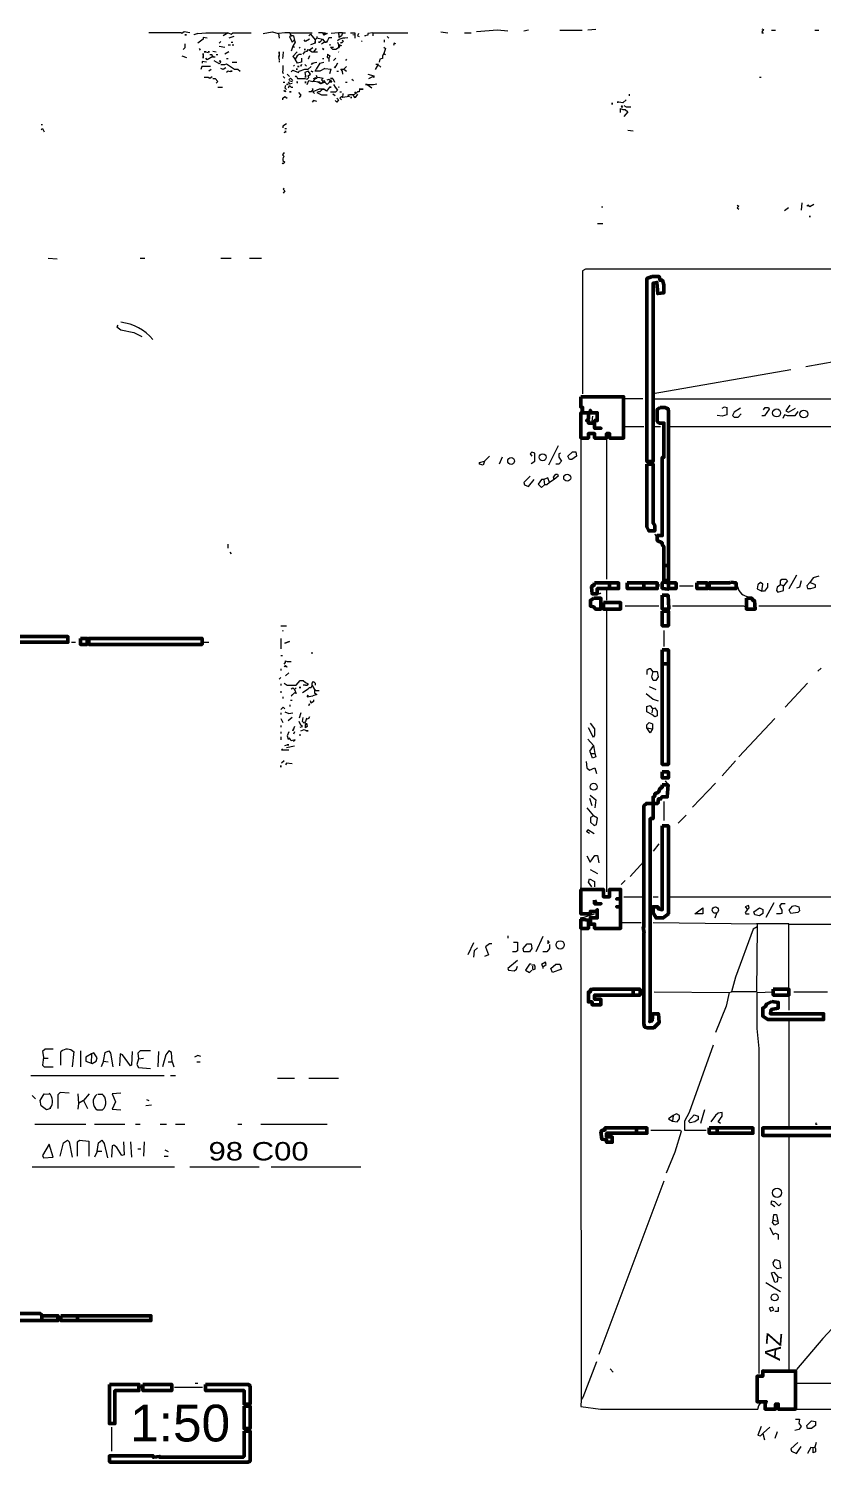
# Model space of a CAD drawing. Header units: metres. Extents: x 0.1 to 33.2, y 0 to 25.4.
# Drawn here: x 15.71 to 22.02, y 14.04 to 25.43 of the extents above; entities that cross this region are included whole.
import ezdxf

# ---------------------------------------------------------------- set-up
doc = ezdxf.new("R2010")
doc.units = ezdxf.units.M
for name, color, linetype, lineweight in [('P2D_GRAMMES', 7, 'Continuous', 18), ('P2D_MIKRA', 8, 'Continuous', 13), ('P2D_TOIXOI', 7, 'Continuous', 50), ('P2D_TOXA', 7, 'Continuous', 18)]:
    doc.layers.add(name, color=color, linetype=linetype, lineweight=lineweight)
doc.layers.add('P2D_KEIMENA', color=7, linetype='Continuous')
doc.styles.add('ARIAL', font='arial.ttf')

msp = doc.modelspace()

# ---------------------------------------------------------------- linework, layer by layer
at = {"layer": 'P2D_GRAMMES'}
for p, q in [((19.929475, 25.416556), (20.107275, 25.416556)), ((17.814925, 25.371425), (17.783175, 25.365075)), ((17.784763, 25.396825), (17.960975, 25.395337)), ((17.986375, 25.314275), (17.948275, 25.300359)), ((17.986375, 25.339675), (17.986375, 25.326975)), ((17.999075, 25.355673), (18.043525, 25.346025)), ((18.043525, 25.395337), (18.011775, 25.396825)), ((18.043525, 25.346025), (18.024475, 25.320625)), ((18.037175, 25.307925), (18.060289, 25.323673)), ((18.043525, 25.395337), (18.06194, 25.396825)), ((18.043525, 25.395337), (18.056225, 25.377775)), ((18.043525, 25.346025), (18.062575, 25.320625)), ((18.06194, 25.396825), (18.056225, 25.377775)), ((18.185466, 25.29784), (18.170525, 25.276175)), ((18.202275, 25.396825), (18.227675, 25.396825)), ((18.443575, 25.396825), (18.722975, 25.395337)), ((18.443575, 25.396825), (18.443575, 25.371425)), ((18.534592, 25.339675), (18.534592, 25.320625)), ((18.557875, 25.365075), (18.570575, 25.352375)), ((17.808575, 25.288875), (17.795875, 25.250775)), ((17.967325, 25.276175), (17.941925, 25.257125)), ((17.992725, 25.269825), (17.973675, 25.244115)), ((17.973675, 25.244115), (18.005425, 25.244115)), ((18.043525, 25.191954), (18.056225, 25.191954)), ((18.094325, 25.193625), (18.094325, 25.168225)), ((18.151475, 25.193625), (18.132425, 25.174575)), ((18.234025, 25.187275), (18.227675, 25.174575)), ((17.764125, 25.066215), (17.783175, 25.047575)), ((17.903825, 25.142825), (17.916525, 25.130125)), ((17.97848, 25.158443), (17.954625, 25.142825)), ((17.960975, 25.155525), (17.954625, 25.142825)), ((17.960975, 25.155525), (17.954625, 25.142825)), ((17.960975, 25.155525), (17.999075, 25.161875)), ((18.024475, 25.155525), (17.992725, 25.107265)), ((18.024475, 25.155525), (18.056225, 25.162698)), ((18.06194, 25.111075), (18.113375, 25.107265)), ((18.102792, 25.072975), (18.113375, 25.107265)), ((18.164175, 25.155525), (18.151475, 25.130125)), ((18.157825, 25.090041), (18.170525, 25.090041)), ((18.214975, 25.107265), (18.234025, 25.129306)), ((18.214975, 25.107265), (18.234025, 25.090041)), ((18.405475, 25.066215), (18.4531, 25.053925)), ((18.481675, 25.136475), (18.462625, 25.104725)), ((17.732375, 25.047575), (17.745075, 25.034875)), ((18.126075, 25.032188), (18.138775, 25.003125)), ((18.132425, 24.985587), (18.145125, 24.964319)), ((18.227675, 25.004536), (18.240375, 25.004536)), ((18.278475, 25.028525), (18.291175, 25.015825)), ((18.386425, 24.985587), (18.399125, 24.985587)), ((18.399125, 24.985587), (18.437225, 24.958675)), ((18.411825, 25.032188), (18.443575, 25.047575)), ((18.043525, 24.947245), (18.056225, 24.947245)), ((18.043525, 24.947245), (18.056225, 24.947245)), ((18.107025, 24.927454), (18.138775, 24.927454)), ((18.138775, 24.927454), (18.151475, 24.927454)), ((18.138775, 24.927454), (18.151475, 24.927454)), ((18.183225, 24.927454), (18.195925, 24.927454)), ((18.204942, 24.914225), (18.202275, 24.882475)), ((18.297525, 24.927454), (18.310225, 24.914225)), ((18.322925, 24.907875), (18.303875, 24.882475)), ((20.481925, 24.907875), (20.481925, 24.895175)), ((22.240875, 22.806025), (21.885275, 22.742525)), ((21.764625, 22.717125), (20.670381, 22.526625)), ((20.589875, 22.487368), (20.436658, 22.487368)), ((20.670381, 22.487368), (22.329775, 22.487368)), ((20.436658, 22.267093), (20.596225, 22.267093)), ((19.916775, 22.113875), (19.840575, 21.961475)), ((20.097797, 22.175381), (20.097797, 18.589422)), ((20.301244, 22.175381), (20.301244, 21.053425)), ((19.802475, 21.847175), (19.808825, 21.802725)), ((19.885025, 21.847175), (19.846925, 21.821775)), ((20.881975, 21.002695), (20.989925, 21.002695)), ((20.301244, 20.816258), (20.301244, 18.570575)), ((20.450175, 20.843875), (20.716875, 20.843875)), ((21.510625, 20.843875), (22.437725, 20.843875)), ((20.756552, 20.647025), (20.756552, 20.520025)), ((17.71384, 20.583525), (17.71384, 20.500975)), ((17.71384, 20.342225), (17.71384, 20.329525)), ((17.71384, 20.221575), (17.71384, 20.208875)), ((17.71384, 20.164425), (17.71384, 20.151725)), ((17.960975, 20.208875), (17.980025, 20.177125)), ((17.73016, 20.119975), (17.73016, 20.107275)), ((17.784763, 20.056475), (17.784763, 20.043775)), ((17.789525, 20.093554), (17.802225, 20.093554)), ((17.922875, 20.119975), (17.967325, 20.126325)), ((17.977178, 20.130266), (17.967325, 20.126325)), ((17.732375, 20.037425), (17.71384, 20.018375)), ((17.71384, 19.992975), (17.71384, 19.980275)), ((17.71384, 19.948525), (17.73016, 19.916775)), ((17.802225, 19.954875), (17.770475, 19.929475)), ((17.872075, 19.992975), (17.859375, 19.948769)), ((17.71384, 19.891375), (17.71384, 19.878675)), ((17.71384, 19.840575), (17.71384, 19.827875)), ((17.821275, 19.840575), (17.814925, 19.821525)), ((20.621769, 19.872325), (20.666075, 19.865975)), ((17.71384, 19.802475), (17.71384, 19.777075)), ((17.746081, 19.731619), (17.764125, 19.736963)), ((17.859375, 19.817918), (17.872075, 19.817918)), ((20.151725, 19.783425), (20.196175, 19.732625)), ((20.177125, 19.669125), (20.208875, 19.669125)), ((21.326475, 19.611975), (21.218525, 19.491325)), ((21.167725, 19.434175), (20.983575, 19.243675)), ((20.756552, 19.288125), (20.756552, 19.135725)), ((20.145375, 19.237325), (20.196175, 19.173825)), ((20.598075, 18.811875), (20.488275, 18.691225)), ((20.437475, 18.530627), (20.598075, 18.530627)), ((20.793279, 18.530627), (22.361339, 18.530627)), ((21.631275, 18.481675), (21.567775, 18.367375)), ((20.202525, 18.392775), (20.113625, 18.362292)), ((20.412828, 18.325822), (20.577175, 18.325822)), ((21.749712, 18.314414), (22.361339, 18.314414)), ((19.243675, 18.164175), (19.199225, 18.068925)), ((19.796125, 18.214975), (19.738975, 18.094325)), ((20.678775, 17.774803), (21.275675, 17.770475)), ((21.275675, 17.770475), (21.294725, 17.774803)), ((21.790025, 17.774803), (22.056725, 17.774803)), ((21.749712, 17.749855), (21.749712, 17.630775)), ((21.749712, 17.554543), (21.749712, 16.694419)), ((15.82656, 17.247971), (15.865475, 17.24789)), ((15.966149, 17.192625), (15.966149, 17.300575)), ((16.068675, 17.300575), (16.055975, 17.179925)), ((16.121005, 17.306925), (16.121005, 17.179925)), ((16.208375, 17.281525), (16.20707, 17.208196)), ((16.303625, 17.224375), (16.284575, 17.179925)), ((16.303625, 17.224375), (16.341725, 17.218861)), ((16.583025, 17.243425), (16.621125, 17.24789)), ((16.741775, 17.300575), (16.735425, 17.179925)), ((16.817975, 17.218861), (16.849725, 17.218861)), ((16.849725, 17.218861), (16.862425, 17.179925)), ((15.725775, 17.109855), (16.786225, 17.109855)), ((17.935575, 17.088999), (18.170525, 17.088999)), ((16.100425, 16.964025), (16.106775, 16.887825)), ((16.106775, 16.887825), (16.100425, 16.843375)), ((16.144875, 16.913225), (16.106775, 16.887825)), ((16.189325, 16.964025), (16.144875, 16.913225)), ((16.144875, 16.913225), (16.176625, 16.849725)), ((16.259175, 16.963393), (16.290925, 16.963393)), ((16.297275, 16.836278), (16.252825, 16.836278)), ((20.831175, 16.792575), (20.824825, 16.748125)), ((21.078825, 16.837025), (21.047075, 16.729075)), ((15.757525, 16.725201), (16.163925, 16.725201)), ((16.233775, 16.725201), (16.475075, 16.725201)), ((17.554575, 16.725201), (18.081625, 16.725201)), ((21.749712, 16.63438), (21.749712, 14.761859)), ((16.519525, 16.583025), (16.525875, 16.462375)), ((16.627475, 16.583025), (16.621125, 16.468725)), ((15.738475, 16.385191), (16.868775, 16.385191)), ((16.989425, 16.385191), (17.541875, 16.385191)), ((20.754975, 16.271875), (20.240625, 14.893925)), ((21.567775, 15.465425), (21.682075, 15.395575)), ((16.868775, 14.633575), (17.091025, 14.633575)), ((21.802725, 14.666432), (22.343979, 14.666432)), ((21.802725, 14.459604), (24.8666, 14.459604)), ((16.368326, 14.316075), (16.368326, 14.125575)), ((21.542375, 14.265275), (21.555075, 14.214475)), ((21.955125, 14.157325), (21.942425, 14.150975)), ((21.967825, 14.195425), (21.955125, 14.157325))]:
    msp.add_line(p, q, dxfattribs=at)
for points in [[(19.516725, 25.409525), (19.434175, 25.415875), (19.269075, 25.403175)], [(16.989425, 25.395337), (16.944975, 25.403175), (16.925925, 25.390475), (16.919575, 25.395337), (16.665575, 25.395337)], [(17.052925, 25.390475), (17.021175, 25.378416), (17.021175, 25.378416)], [(17.052925, 25.390475), (17.116425, 25.395337), (17.129125, 25.395337), (17.294225, 25.396825)], [(17.294225, 25.396825), (17.256125, 25.371425), (17.256125, 25.371425)], [(17.294225, 25.396825), (17.319625, 25.384125), (17.332325, 25.395337), (17.478375, 25.395337)], [(17.573625, 25.390475), (17.643475, 25.403175), (17.694275, 25.390475)], [(17.784763, 25.396825), (17.745075, 25.396825), (17.694275, 25.390475), (17.700625, 25.352375)], [(17.783175, 25.365075), (17.802225, 25.320625), (17.821135, 25.34094)], [(17.784763, 25.396825), (17.789525, 25.378416), (17.814925, 25.371425)], [(17.814925, 25.371425), (17.822686, 25.333325), (17.827625, 25.320625), (17.808575, 25.288875)], [(17.935575, 25.371425), (17.948275, 25.384125), (17.986375, 25.339675)], [(17.999075, 25.365075), (17.999075, 25.352375), (17.986375, 25.339675)], [(17.986375, 25.326975), (17.986375, 25.314275), (17.986375, 25.326975)], [(18.011775, 25.320625), (18.024475, 25.320625), (18.011775, 25.320625)], [(18.06194, 25.396825), (18.081625, 25.390475), (18.056225, 25.377775)], [(18.062575, 25.320625), (18.075275, 25.320625), (18.062575, 25.320625)], [(18.119725, 25.355673), (18.094325, 25.355673), (18.084175, 25.333325), (18.075275, 25.320625)], [(18.100675, 25.300359), (18.107025, 25.300359), (18.100675, 25.300359)], [(18.202275, 25.396825), (18.170525, 25.396825), (18.113375, 25.390475)], [(18.164175, 25.333325), (18.176875, 25.346025), (18.208625, 25.355673), (18.221325, 25.355673), (18.246725, 25.358725)], [(18.164175, 25.320625), (18.170525, 25.301575), (18.170525, 25.276175)], [(18.202275, 25.396825), (18.195925, 25.371425), (18.176875, 25.358725), (18.176875, 25.377775), (18.170525, 25.396825)], [(18.170525, 25.301575), (18.195925, 25.295225), (18.195925, 25.295225)], [(18.208625, 25.326975), (18.195925, 25.314275), (18.189575, 25.320625), (18.189575, 25.320625)], [(18.208625, 25.326975), (18.202275, 25.3365), (18.208625, 25.326975)], [(18.265775, 25.395337), (18.301154, 25.395337), (18.301154, 25.377775), (18.284825, 25.378416), (18.284825, 25.378416)], [(18.301154, 25.377775), (18.301154, 25.352375), (18.301154, 25.352375)], [(18.329275, 25.390475), (18.322925, 25.371425), (18.335625, 25.365075), (18.335625, 25.365075)], [(18.354675, 25.326975), (18.359438, 25.331738), (18.354675, 25.326975)], [(18.443575, 25.396825), (18.405475, 25.390475), (18.405475, 25.377775), (18.380075, 25.371425), (18.38904, 25.373666)], [(17.732375, 25.244425), (17.73016, 25.212675), (17.726025, 25.191954)], [(17.808575, 25.288875), (17.821275, 25.280608), (17.821275, 25.280608)], [(17.835987, 25.237189), (17.842139, 25.244115), (17.808575, 25.206325)], [(17.823281, 25.222883), (17.808575, 25.206325), (17.827625, 25.187275)], [(17.878425, 25.22422), (17.859375, 25.22422), (17.842139, 25.212675), (17.827625, 25.187275)], [(17.878425, 25.193625), (17.878425, 25.162698), (17.846675, 25.155525), (17.827625, 25.187275)], [(17.859375, 25.276175), (17.865725, 25.282525), (17.865725, 25.282525)], [(17.891125, 25.225375), (17.903825, 25.244425), (17.922875, 25.250775), (17.929225, 25.262465), (17.941925, 25.257125)], [(17.897475, 25.262465), (17.910175, 25.262465), (17.897475, 25.262465)], [(17.941925, 25.212675), (17.929225, 25.187275), (17.929225, 25.187275)], [(17.941925, 25.257125), (17.960975, 25.244115), (17.973675, 25.244115)], [(18.043525, 25.269825), (18.056225, 25.263475), (18.043525, 25.269825)], [(18.084175, 25.225375), (18.081625, 25.199975), (18.094325, 25.193625)], [(18.084175, 25.225375), (18.102792, 25.212675), (18.094325, 25.193625)], [(18.170525, 25.276175), (18.151475, 25.262465), (18.126075, 25.262465), (18.107025, 25.280608), (18.126075, 25.282525), (18.132425, 25.280608), (18.132425, 25.280608)], [(18.170525, 25.244425), (18.173855, 25.241095), (18.170525, 25.244425)], [(18.532475, 25.231725), (18.519775, 25.212675), (18.519775, 25.191954), (18.500725, 25.187275), (18.494375, 25.162698), (18.494375, 25.162698)], [(18.532475, 25.280608), (18.545175, 25.269825), (18.532475, 25.231725)], [(18.532475, 25.231725), (18.545175, 25.22422), (18.545175, 25.22422)], [(17.73016, 25.136475), (17.73016, 25.098375), (17.726025, 25.085675), (17.732375, 25.072975), (17.732375, 25.072975)], [(17.808575, 25.098375), (17.853025, 25.079325), (17.859375, 25.092025), (17.903825, 25.107265), (17.929225, 25.107265), (17.954625, 25.129306), (17.954625, 25.129306)], [(17.822686, 25.136475), (17.814925, 25.130125), (17.814925, 25.130125)], [(17.846675, 25.107265), (17.833975, 25.107265), (17.846675, 25.107265)], [(17.859375, 25.129306), (17.846675, 25.129306), (17.859375, 25.129306)], [(17.878425, 25.142825), (17.872075, 25.130125), (17.878425, 25.142825)], [(17.935575, 25.041225), (17.929225, 25.053925), (17.948275, 25.066625), (17.929225, 25.092025), (17.903825, 25.079325), (17.908905, 25.053925)], [(17.954625, 25.092025), (17.967325, 25.085675), (17.954625, 25.092025)], [(18.06194, 25.111075), (18.024475, 25.090041), (17.986375, 25.090041), (17.992725, 25.107265)], [(18.204942, 25.066625), (18.202275, 25.092025), (18.189575, 25.107265), (18.214975, 25.107265)], [(18.500725, 25.130125), (18.481675, 25.136475), (18.488025, 25.142825), (18.468975, 25.142825), (18.468975, 25.142825)], [(18.500725, 25.130125), (18.507075, 25.123775), (18.500725, 25.130125)], [(17.827625, 25.047575), (17.833975, 25.053925), (17.846675, 25.032188), (17.903825, 25.032188), (17.922875, 25.028525), (17.935575, 25.041225)], [(17.908905, 25.053925), (17.908905, 25.041225), (17.908905, 25.053925)], [(17.908905, 25.009475), (17.908905, 24.996775), (17.908905, 25.009475)], [(17.922875, 24.985587), (17.935575, 25.015825), (17.967325, 25.009475)], [(17.973675, 25.032188), (17.992725, 25.041225), (17.999075, 25.032188), (17.986375, 25.032188), (17.967325, 25.009475)], [(18.049875, 25.009475), (18.030825, 24.990425), (18.024475, 25.003125), (17.967325, 25.009475)], [(17.992725, 25.060275), (17.999075, 25.044156), (18.024475, 25.041225)], [(18.062575, 25.003125), (18.030825, 24.990425), (18.00131, 25.005699)], [(18.024475, 25.041225), (18.049875, 25.034875), (18.037175, 25.022175), (18.049875, 25.009475)], [(18.049875, 25.009475), (18.056225, 25.015825), (18.062575, 25.003125), (18.081625, 24.985587), (18.100675, 25.004536)], [(18.100675, 24.964319), (18.075275, 24.933275), (18.056225, 24.947245)], [(18.081625, 25.022175), (18.094325, 25.028525), (18.107025, 25.015825)], [(18.100675, 24.964319), (18.113375, 24.964319), (18.100675, 24.964319)], [(18.107025, 25.032188), (18.126075, 25.032188), (18.107025, 25.032188)], [(18.145125, 24.964319), (18.164175, 24.939625), (18.151475, 24.927454)], [(18.170525, 24.964319), (18.176875, 24.964319), (18.170525, 24.964319)], [(18.399125, 24.985587), (18.386425, 24.985587), (18.399125, 24.985587)], [(18.399125, 24.985587), (18.449925, 24.984075), (18.475325, 24.990425)], [(18.056225, 24.947245), (18.018125, 24.947245), (17.967325, 24.926925), (17.980025, 24.914225), (17.980025, 24.914225)], [(18.043525, 24.947245), (18.024475, 24.927454), (18.011775, 24.927454), (17.999075, 24.920575), (18.037175, 24.90268), (18.081625, 24.90268)], [(18.145125, 24.895175), (18.126075, 24.907875), (18.126075, 24.907875)], [(18.202275, 24.882475), (18.195925, 24.888825), (18.183225, 24.876125), (18.195925, 24.863425), (18.195925, 24.863425)], [(18.310225, 24.914225), (18.291175, 24.90268), (18.259425, 24.90268), (18.246725, 24.901525), (18.259425, 24.888825), (18.202275, 24.882475)], [(18.265775, 24.882475), (18.278475, 24.882475), (18.265775, 24.882475)], [(18.284825, 24.90268), (18.297525, 24.882475), (18.306161, 24.885523)], [(18.338283, 24.947245), (18.335625, 24.927454), (18.322925, 24.927454), (18.310225, 24.914225)], [(18.335625, 24.947245), (18.367375, 24.947245), (18.335625, 24.947245)], [(20.456525, 24.863425), (20.431125, 24.838025), (20.399375, 24.844375), (20.386675, 24.844375), (20.393025, 24.844375)], [(25.35555, 23.375635), (25.663525, 23.428325), (25.898475, 23.460075), (25.949275, 23.479125), (25.942925, 23.501429), (25.174575, 23.501429), (23.758525, 23.509143), (23.294975, 23.516858), (20.132675, 23.516858), (20.110549, 23.504525), (20.110549, 22.526625)], [(21.821775, 22.386925), (21.796375, 22.352276), (21.739225, 22.352276), (21.713825, 22.361525), (21.701125, 22.329775)], [(21.758275, 22.437725), (21.726525, 22.393275), (21.745575, 22.380575), (21.802725, 22.412325)], [(20.793279, 22.267093), (23.663275, 22.267093), (23.6855, 22.228175)], [(19.370675, 22.031325), (19.332575, 21.993225), (19.319875, 21.961475), (19.29138, 21.967825), (19.29138, 21.980525), (19.332575, 21.993225)], [(19.694525, 21.872575), (19.643725, 21.821775), (19.650075, 21.802725), (19.681825, 21.790025), (19.726275, 21.847175)], [(19.802475, 21.847175), (19.783425, 21.847175), (19.758025, 21.809075), (19.783425, 21.783675), (19.808825, 21.802725)], [(19.846925, 21.821775), (19.834225, 21.859875), (19.802475, 21.847175)], [(19.846925, 21.821775), (19.827875, 21.802725), (19.808825, 21.802725)], [(21.809075, 21.085175), (21.749712, 20.977225), (21.749712, 20.977225)], [(21.986875, 21.078825), (21.942425, 21.066125), (21.917025, 21.028025)], [(21.580475, 21.021675), (21.580475, 20.989925), (21.555075, 20.959445), (21.536025, 20.959445)], [(21.682075, 21.008975), (21.682075, 21.040725), (21.694775, 21.055542), (21.726525, 21.055542), (21.739225, 21.040725), (21.707475, 21.002625)], [(21.847175, 21.040725), (21.834475, 20.989925), (21.809075, 20.983575)], [(20.824825, 20.843875), (21.389975, 20.843875), (21.4122, 20.831175)], [(17.73016, 20.647025), (17.73016, 20.640675), (17.73016, 20.647025)], [(17.713325, 20.448443), (17.726025, 20.448443), (17.726025, 20.448443)], [(17.738725, 20.380325), (17.751425, 20.393025), (17.751425, 20.405725), (17.764125, 20.399375), (17.795875, 20.399375)], [(17.776825, 20.310475), (17.751425, 20.285075), (17.751425, 20.285075)], [(17.713325, 20.272375), (17.700625, 20.259675), (17.700625, 20.259675)], [(17.738725, 20.227925), (17.764125, 20.212991), (17.833975, 20.212991), (17.865725, 20.250294), (17.891125, 20.250294), (17.910175, 20.234275), (17.929225, 20.221575)], [(17.795875, 20.183475), (17.808575, 20.189825), (17.821275, 20.177125), (17.833975, 20.189825), (17.833975, 20.189825)], [(17.821275, 20.177125), (17.833975, 20.145375), (17.821275, 20.151725), (17.795875, 20.126779), (17.802339, 20.133128)], [(17.859375, 20.192332), (17.872075, 20.192332), (17.859375, 20.192332)], [(17.884775, 20.155189), (17.929225, 20.183475), (17.941925, 20.192332), (17.954625, 20.192332), (17.960975, 20.208875), (17.960975, 20.227925), (17.973675, 20.240625), (17.986375, 20.227925), (17.986375, 20.212991)], [(17.910175, 20.212991), (17.891125, 20.212991), (17.891125, 20.212991)], [(17.910175, 20.212991), (17.922875, 20.212991), (17.929225, 20.221575), (17.922875, 20.212991)], [(17.980025, 20.177125), (17.980025, 20.151725), (17.999075, 20.139025), (17.967325, 20.126325)], [(17.980025, 20.177125), (17.992725, 20.170447), (18.018125, 20.170447)], [(17.922875, 20.119975), (17.929225, 20.132675), (17.922875, 20.119975)], [(17.941925, 20.062825), (17.935575, 20.050125), (17.941925, 20.062825)], [(17.973675, 20.094575), (17.973675, 20.081875), (17.954625, 20.069175), (17.948275, 20.088225), (17.948275, 20.088225)], [(20.615275, 20.145375), (20.672425, 20.100925), (20.710525, 20.088225)], [(17.732375, 20.037425), (17.745075, 20.024725), (17.732375, 20.037425)], [(17.745075, 19.999325), (17.776825, 19.986625), (17.808575, 19.992975)], [(17.941925, 19.961225), (17.929225, 19.942175), (17.916525, 19.948525), (17.910175, 19.923125), (17.897475, 19.910425), (17.884775, 19.923125), (17.891125, 19.954875)], [(17.776825, 19.840575), (17.764125, 19.808825), (17.770475, 19.783425)], [(17.821275, 19.885025), (17.808575, 19.850034), (17.813868, 19.864618)], [(17.865725, 19.878675), (17.884775, 19.885025), (17.872075, 19.895649), (17.859375, 19.923125), (17.859375, 19.923125)], [(17.872075, 19.850034), (17.897475, 19.859625), (17.916525, 19.850034)], [(17.916525, 19.850034), (17.929225, 19.850034), (17.916525, 19.850034)], [(20.170775, 19.910425), (20.20625, 19.865975), (20.20625, 19.815175), (20.196175, 19.796125), (20.158075, 19.872325)], [(17.821275, 19.726275), (17.757775, 19.714766), (17.757775, 19.714766)], [(17.764125, 19.736963), (17.776825, 19.736963), (17.764125, 19.736963)], [(17.784763, 19.779694), (17.784763, 19.789775), (17.770475, 19.783425)], [(17.814925, 19.764375), (17.827625, 19.777075), (17.795875, 19.770725), (17.789525, 19.779694), (17.770475, 19.783425)], [(20.196175, 19.732625), (20.164425, 19.688175), (20.177125, 19.669125)], [(20.196175, 19.732625), (20.208875, 19.669125), (20.215225, 19.643725), (20.189825, 19.631025), (20.177125, 19.669125)], [(17.726025, 19.707225), (17.719675, 19.697372), (17.776825, 19.697372)], [(17.738725, 19.611975), (17.719675, 19.592925), (17.719675, 19.592925)], [(20.139025, 19.605625), (20.145375, 19.554825), (20.164425, 19.535775), (20.208875, 19.554825), (20.221575, 19.510375)], [(17.71384, 19.573875), (17.71384, 19.561175), (17.71384, 19.573875)], [(20.170775, 19.338925), (20.215225, 19.300825), (20.208875, 19.237325), (20.208875, 19.237325)], [(20.113625, 18.362292), (20.100925, 18.362292), (20.113625, 18.362292)], [(20.097797, 18.279527), (20.097797, 17.230725), (20.099361, 14.536761)], [(20.672425, 18.325822), (21.496821, 18.316575), (21.496821, 18.291175)], [(21.496821, 18.291175), (21.491575, 17.774803), (21.294725, 17.774803)], [(21.496821, 18.291175), (21.466175, 18.272125), (21.326475, 17.891125), (21.294725, 17.774803)], [(21.749712, 17.796474), (21.749712, 18.316575), (21.4916, 18.316634)], [(19.275425, 18.126075), (19.250025, 18.100675), (19.243675, 18.049875)], [(19.592925, 18.024475), (19.516725, 17.960975), (19.523075, 17.948275), (19.567525, 17.941925), (19.586575, 17.954625), (19.592925, 17.980025)], [(21.5138, 14.741525), (21.5138, 17.325975), (21.496821, 17.484725), (21.496821, 17.770475), (21.624943, 17.774803)], [(21.275675, 17.770475), (21.250275, 17.662525), (21.167725, 17.452975)], [(15.903575, 17.320932), (15.840075, 17.320932), (15.821025, 17.300575), (15.827375, 17.256125), (15.821025, 17.192625), (15.833725, 17.179925), (15.903575, 17.179925)], [(21.148675, 17.351375), (20.958175, 16.817975), (20.920075, 16.748125), (20.920075, 16.676933), (21.091525, 16.676933)], [(16.303625, 17.224375), (16.316325, 17.294225), (16.348075, 17.306925), (16.360775, 17.287875), (16.379825, 17.179925)], [(16.532225, 17.300575), (16.525875, 17.192625), (16.519525, 17.186275), (16.456025, 17.275175), (16.436975, 17.281525), (16.430625, 17.186275)], [(16.678275, 17.306925), (16.595725, 17.306925), (16.576675, 17.287875), (16.583025, 17.243425), (16.570325, 17.198975), (16.583025, 17.173575), (16.678275, 17.167225)], [(16.849725, 17.218861), (16.843375, 17.294225), (16.824325, 17.306925), (16.798925, 17.275175), (16.773525, 17.179925)], [(16.030575, 16.970375), (15.960725, 16.976725), (15.942601, 16.957675), (15.942601, 16.849725)], [(15.884525, 16.849725), (15.852775, 16.837025), (15.808325, 16.868775), (15.801975, 16.913225), (15.833725, 16.964025), (15.871825, 16.963393)], [(16.443325, 16.970375), (16.373475, 16.964025), (16.398875, 16.900525), (16.373475, 16.843375), (16.443325, 16.837025)], [(20.831175, 16.792575), (20.793075, 16.767175), (20.824825, 16.748125)], [(20.824825, 16.748125), (20.862925, 16.741775), (20.881975, 16.767175), (20.881975, 16.792575), (20.856575, 16.805275), (20.831175, 16.792575)], [(21.205825, 16.729075), (21.186775, 16.741775), (21.218525, 16.786225), (21.218525, 16.817975), (21.186775, 16.811625), (21.167725, 16.792575), (21.129625, 16.741775)], [(20.653375, 16.676933), (20.888325, 16.676933), (20.894675, 16.665575), (20.843875, 16.500475), (20.774025, 16.335375)], [(15.960725, 16.468725), (15.986125, 16.576675), (16.017875, 16.595725), (16.030575, 16.583025), (16.055975, 16.462375)], [(16.097647, 16.468725), (16.097647, 16.583025), (16.113125, 16.595725), (16.18847, 16.589375), (16.18847, 16.468725)], [(16.252825, 16.506825), (16.265525, 16.576675), (16.290925, 16.595725), (16.309975, 16.570325), (16.335375, 16.456025)], [(16.462375, 16.583025), (16.468725, 16.481425), (16.449675, 16.475075), (16.411575, 16.538575), (16.386175, 16.557625), (16.373475, 16.551275), (16.367125, 16.462375)], [(16.290925, 16.506825), (16.252825, 16.506825), (16.233775, 16.462375)], [(21.624925, 15.960725), (21.631275, 16.005175), (21.650325, 16.005175), (21.663025, 15.954375)], [(20.221575, 14.836775), (20.113625, 14.551025), (20.099361, 14.536761)], [(20.099361, 14.536761), (20.097797, 14.481175), (20.253325, 14.459604), (21.504275, 14.459604), (21.510625, 14.487525), (21.536025, 14.518723)], [(21.529675, 14.322425), (21.504275, 14.252575), (21.523325, 14.246225), (21.548725, 14.271625), (21.599525, 14.316075), (21.599525, 14.316075)], [(21.821775, 14.195425), (21.764625, 14.144625), (21.770975, 14.125575), (21.809075, 14.106525), (21.847175, 14.163675)], [(21.942425, 14.150975), (21.923375, 14.155737), (21.897975, 14.106525), (21.897975, 14.106525)], [(21.955125, 14.157325), (21.962004, 14.144625), (21.962004, 14.119225), (21.942425, 14.112875), (21.942425, 14.150975)]]:
    msp.add_lwpolyline(points, dxfattribs=at)
for points in [[(17.808575, 25.098375), (17.795875, 25.085675)], [(18.151475, 25.130125), (18.138775, 25.117425)], [(18.107025, 25.015825), (18.119725, 25.004536), (18.100675, 25.004536)], [(18.4531, 25.053925), (18.4531, 25.041225), (18.443575, 25.047575)], [(19.885025, 21.847175), (19.878675, 21.866225), (19.897725, 21.887815), (19.910425, 21.887815), (19.916775, 21.872575)], [(21.536025, 20.959445), (21.542375, 21.015325), (21.523325, 21.028025), (21.504275, 21.008975), (21.497925, 20.977225)], [(21.682075, 21.008975), (21.656675, 20.989925), (21.650325, 20.964525), (21.663025, 20.951825), (21.707475, 20.964525), (21.707475, 21.002625)], [(21.917025, 21.028025), (21.891625, 21.002625), (21.897975, 20.980091), (21.923375, 20.980091), (21.962004, 20.989925), (21.962004, 21.008975)], [(17.783175, 20.558125), (17.745075, 20.545425)], [(17.764125, 20.354925), (17.738725, 20.361275), (17.751425, 20.367625)], [(17.916525, 19.910425), (17.922875, 19.885025), (17.910175, 19.872325), (17.908905, 19.878675), (17.908905, 19.897725)], [(20.666075, 19.865975), (20.647025, 19.834225), (20.621769, 19.872325), (20.621769, 19.897725), (20.640675, 19.916775), (20.666075, 19.904075)], [(20.196175, 19.173825), (20.173103, 19.161125), (20.173103, 19.123025), (20.202525, 19.097625), (20.221575, 19.103975), (20.227925, 19.154775)], [(16.208375, 17.281525), (16.163925, 17.256125), (16.163925, 17.224375), (16.214725, 17.205325), (16.246475, 17.224375), (16.252825, 17.249775), (16.227425, 17.29105)], [(15.871825, 16.563975), (15.821025, 16.475075), (15.827375, 16.456025), (15.903575, 16.462375)], [(21.663025, 15.954375), (21.664735, 15.935325), (21.637625, 15.922625), (21.618575, 15.941675), (21.624925, 15.960725)]]:
    msp.add_lwpolyline(points, close=True, dxfattribs=at)
at = {"layer": 'P2D_MIKRA'}
for p, q in [((19.681825, 25.415875), (19.643725, 25.409525)), ((20.215225, 25.422225), (20.151725, 25.415875)), ((21.612225, 25.416556), (21.643975, 25.416556)), ((21.955125, 25.416556), (21.986875, 25.416556)), ((17.237075, 25.326975), (17.224375, 25.314275)), ((17.294225, 25.300359), (17.306925, 25.300359)), ((17.338675, 25.365075), (17.300575, 25.352375)), ((17.300575, 25.300359), (17.313275, 25.300359)), ((17.319625, 25.320625), (17.332325, 25.320625)), ((17.325975, 25.300359), (17.338675, 25.300359)), ((18.983325, 25.403175), (19.040475, 25.396825)), ((19.173825, 25.395337), (19.224625, 25.395337)), ((16.925925, 25.212675), (16.964025, 25.199975)), ((17.065625, 25.269825), (17.071975, 25.257125)), ((17.097375, 25.219025), (17.097375, 25.206325)), ((17.116425, 25.244425), (17.135475, 25.238075)), ((17.154525, 25.22422), (17.167225, 25.22422)), ((17.173575, 25.250775), (17.198975, 25.244425)), ((17.173575, 25.204921), (17.192625, 25.204921)), ((17.198975, 25.22422), (17.211675, 25.22422)), ((17.224375, 25.288875), (17.268825, 25.282525)), ((17.300575, 25.244425), (17.268825, 25.225375)), ((17.281525, 25.191954), (17.294225, 25.191954)), ((17.694275, 25.206325), (17.700625, 25.180925)), ((17.699358, 25.231725), (17.699358, 25.219025)), ((17.160875, 25.104725), (17.141825, 25.092025)), ((17.325975, 25.162698), (17.364075, 25.162698)), ((17.699358, 25.174575), (17.699358, 25.161875)), ((17.211675, 24.964319), (17.249775, 24.964319)), ((17.732375, 25.004536), (17.745075, 25.004536)), ((17.776825, 25.015825), (17.802225, 25.009475)), ((21.516975, 25.044156), (21.529675, 25.044156)), ((15.808325, 24.666575), (15.821025, 24.666575)), ((17.745075, 24.634825), (17.757775, 24.634825)), ((20.469225, 24.622125), (20.513675, 24.615775)), ((21.853525, 24.044275), (21.847175, 23.987125)), ((20.259675, 24.013398), (20.272375, 24.013398)), ((21.745575, 24.006175), (21.713825, 23.980775)), ((20.227925, 23.880274), (20.272375, 23.880274)), ((15.865475, 23.606125), (15.935325, 23.599775)), ((16.595725, 23.605578), (16.633825, 23.605578)), ((17.237075, 23.605578), (17.319625, 23.605578)), ((17.465675, 23.605578), (17.560925, 23.605578)), ((20.097797, 22.412325), (20.097797, 22.393275)), ((20.189825, 22.348825), (20.183475, 22.310725)), ((20.685125, 22.267093), (20.729575, 22.267093)), ((19.472275, 22.024975), (19.446875, 21.967825)), ((20.627975, 21.989256), (20.659725, 21.989256)), ((17.291252, 21.332825), (17.291252, 21.301075)), ((20.685125, 21.415375), (20.697825, 21.383625)), ((17.306925, 21.269325), (17.319625, 21.256625)), ((20.301244, 20.964525), (20.301244, 20.888325)), ((20.716875, 21.015325), (20.716875, 20.996275)), ((17.713325, 20.684721), (17.757775, 20.684721)), ((16.049625, 20.552541), (16.081375, 20.552541)), ((17.097375, 20.552541), (17.141825, 20.552541)), ((17.954625, 20.469726), (17.967325, 20.469726)), ((22.005925, 20.348575), (21.980525, 20.323175)), ((20.640675, 20.202525), (20.691475, 20.177125)), ((21.897975, 20.227925), (21.720175, 20.037425)), ((20.666075, 20.024725), (20.659725, 19.992975)), ((21.637625, 19.948525), (21.351875, 19.643725)), ((20.767675, 19.453225), (20.780375, 19.434175)), ((20.164425, 19.313525), (20.183475, 19.256375)), ((20.932775, 19.180175), (20.869275, 19.116675)), ((20.716875, 18.951575), (20.672425, 18.894425)), ((20.170775, 18.748375), (20.227925, 18.716625)), ((20.450175, 18.659475), (20.418425, 18.627725)), ((20.672425, 18.530627), (20.710525, 18.530627)), ((21.174075, 18.399125), (21.161375, 18.361025)), ((19.516725, 18.221325), (19.516725, 18.202275)), ((19.711621, 17.980025), (19.711621, 17.954625)), ((19.796125, 17.973675), (19.796125, 17.960975)), ((17.046575, 17.218861), (17.071975, 17.218861)), ((16.837025, 17.109855), (16.875125, 17.109855)), ((17.687925, 17.088999), (17.821275, 17.088999)), ((15.738475, 16.951325), (15.763875, 16.925925)), ((16.684625, 16.875125), (16.640175, 16.868775)), ((16.646525, 16.919575), (16.665575, 16.913225)), ((16.557625, 16.725201), (16.595725, 16.725201)), ((16.754475, 16.725201), (16.805275, 16.725201)), ((16.875125, 16.725201), (16.951325, 16.725201)), ((17.370425, 16.725201), (17.402175, 16.725201)), ((16.576675, 16.527298), (16.602075, 16.527298)), ((16.792575, 16.519525), (16.817975, 16.506825)), ((16.786225, 16.468433), (16.817975, 16.468433)), ((17.637125, 16.385191), (18.348325, 16.385191)), ((21.663025, 15.509875), (21.694775, 15.503525)), ((20.329525, 14.779625), (20.354925, 14.754225)), ((16.602075, 14.646275), (16.602075, 14.627225)), ((17.033875, 14.666432), (17.052925, 14.666432)), ((21.656675, 14.277975), (21.637625, 14.227175))]:
    msp.add_line(p, q, dxfattribs=at)
for points in [[(21.536025, 25.428575), (21.548725, 25.422225), (21.536025, 25.403175), (21.542375, 25.396825), (21.536025, 25.395337), (21.548725, 25.395337)], [(16.951325, 25.307925), (16.951325, 25.276175), (16.938625, 25.263475)], [(16.951325, 25.378416), (16.964025, 25.378416), (16.951325, 25.378416)], [(17.129125, 25.352375), (17.097375, 25.358725), (17.097375, 25.346025), (17.052925, 25.314275)], [(17.941925, 25.346025), (17.910175, 25.326975), (17.897475, 25.339675)], [(18.627725, 25.307925), (18.615025, 25.314275), (18.608675, 25.295225)], [(17.097375, 25.219025), (17.097375, 25.231725), (17.097375, 25.219025)], [(17.097375, 25.206325), (17.097375, 25.193625), (17.097375, 25.206325)], [(17.116425, 25.244115), (17.103725, 25.244115), (17.116425, 25.244115)], [(17.173575, 25.206325), (17.129125, 25.180925), (17.116425, 25.193625)], [(17.141825, 25.244425), (17.141902, 25.250775), (17.141902, 25.238075)], [(17.148175, 25.22422), (17.160875, 25.22422), (17.173575, 25.206325)], [(17.699358, 25.231725), (17.699358, 25.244425), (17.699358, 25.231725)], [(17.699358, 25.219025), (17.699358, 25.206325), (17.699358, 25.219025)], [(17.154525, 25.129306), (17.084675, 25.129306), (17.078325, 25.104725)], [(17.122775, 25.161875), (17.087215, 25.168225), (17.087215, 25.155525)], [(17.179925, 25.174575), (17.218025, 25.155525), (17.224375, 25.149175), (17.237075, 25.161875), (17.230725, 25.174575), (17.224375, 25.168225)], [(17.237075, 25.144779), (17.268825, 25.144779), (17.281525, 25.149175), (17.345025, 25.107265), (17.370425, 25.107265), (17.389475, 25.092025)], [(17.275175, 25.117425), (17.256125, 25.104725), (17.237075, 25.111075)], [(17.313275, 25.085675), (17.294225, 25.092025), (17.281525, 25.079325)], [(17.313275, 25.090041), (17.325975, 25.090041), (17.313275, 25.090041)], [(17.103725, 25.044156), (17.135475, 25.044156), (17.148175, 25.034875), (17.167225, 25.047575)], [(17.173575, 25.032188), (17.192625, 25.032188), (17.211675, 25.009475), (17.198975, 24.996775)], [(17.751425, 24.977725), (17.745075, 24.958675), (17.757775, 24.945975)], [(17.764125, 24.990425), (17.770475, 24.985587), (17.757775, 24.985587)], [(17.770475, 25.003125), (17.783175, 24.990425), (17.802225, 24.996775)], [(17.770475, 24.958675), (17.776825, 24.965025), (17.783175, 24.977725), (17.795875, 24.964319), (17.808575, 24.964319)], [(17.776825, 25.022175), (17.789525, 25.034875), (17.808575, 25.015825)], [(17.840325, 25.003125), (17.842139, 25.009475), (17.842139, 24.996775)], [(17.960975, 24.952325), (17.967325, 24.945975), (17.954625, 24.927454), (17.935575, 24.927454)], [(17.73016, 24.863425), (17.73016, 24.876125), (17.745075, 24.888825), (17.764125, 24.876125)], [(17.783175, 24.927454), (17.795875, 24.927454), (17.783175, 24.927454)], [(17.853025, 24.920575), (17.872075, 24.901525), (17.859375, 24.882475)], [(17.999075, 24.850725), (17.973675, 24.857075), (17.960975, 24.844375)], [(18.157825, 24.876125), (18.170525, 24.863425), (18.157825, 24.844375), (18.145125, 24.857075)], [(20.346555, 24.838025), (20.346555, 24.825325), (20.346555, 24.838025)], [(20.412828, 24.761825), (20.412828, 24.793575), (20.431125, 24.787225), (20.450175, 24.787225), (20.469225, 24.768175), (20.437475, 24.730075)], [(20.424775, 24.818975), (20.418425, 24.807863), (20.431125, 24.807863)], [(20.437475, 24.818975), (20.456525, 24.807863), (20.494625, 24.807863)], [(15.808325, 24.628475), (15.821025, 24.634825), (15.833725, 24.609425)], [(17.757775, 24.672925), (17.73016, 24.653875), (17.73016, 24.641175)], [(17.738725, 24.603075), (17.751425, 24.609425), (17.751425, 24.615775), (17.751425, 24.603075)], [(17.738725, 24.444325), (17.726025, 24.425275), (17.738725, 24.412575), (17.732375, 24.406225), (17.73016, 24.393525), (17.73016, 24.380825), (17.745075, 24.368125), (17.732375, 24.355425), (17.726025, 24.361775)], [(17.738725, 24.158575), (17.732375, 24.152225), (17.745075, 24.139525), (17.732375, 24.120475)], [(21.339175, 24.025225), (21.351875, 24.018875), (21.339175, 24.006175), (21.351875, 23.993475)], [(21.948775, 24.031575), (21.917025, 24.012525), (21.904325, 24.025225), (21.891625, 24.018875)], [(21.917025, 23.929975), (21.917025, 23.942675), (21.917025, 23.929975)], [(16.417925, 23.072725), (16.411575, 23.060025), (16.443325, 23.034625), (16.544925, 23.015575), (16.608425, 22.983825)], [(21.218525, 22.412325), (21.237575, 22.425025), (21.256625, 22.418675), (21.256625, 22.361525), (21.218525, 22.348825), (21.180425, 22.355175)], [(21.364575, 22.412325), (21.313775, 22.380575), (21.301075, 22.355175), (21.313775, 22.341639), (21.345525, 22.341639), (21.370925, 22.367875)], [(21.548725, 22.399625), (21.561425, 22.41966), (21.586825, 22.41966), (21.593175, 22.405975), (21.555075, 22.352276), (21.536025, 22.352276)], [(19.700875, 21.974175), (19.732625, 21.993225), (19.732625, 22.056725), (19.707225, 22.063075), (19.694525, 22.050375), (19.707225, 22.031325)], [(19.935825, 22.056725), (19.923125, 22.050375), (19.923125, 22.024975), (19.942175, 21.993225), (19.923125, 21.969236), (19.897725, 21.969236)], [(20.253325, 20.945475), (20.246975, 20.938191), (20.202525, 20.938191)], [(20.672425, 20.316825), (20.653375, 20.342622), (20.640675, 20.342622), (20.621769, 20.329525), (20.621769, 20.297775)], [(17.802225, 19.586575), (17.757775, 19.592925), (17.751425, 19.580225)], [(20.164425, 19.034125), (20.145375, 19.046825), (20.151725, 19.065875), (20.202525, 19.034125)], [(20.145375, 18.856325), (20.170775, 18.805525), (20.208875, 18.858442), (20.227925, 18.858442), (20.240625, 18.799175)], [(20.183475, 18.608675), (20.158075, 18.646775), (20.164425, 18.672175), (20.20625, 18.653125), (20.20625, 18.608675)], [(21.720175, 18.475007), (21.688425, 18.475007), (21.675725, 18.456275), (21.694775, 18.424525), (21.694775, 18.399125), (21.682075, 18.394117), (21.650325, 18.394117)], [(21.421725, 18.430875), (21.402675, 18.405475), (21.409025, 18.394117), (21.434425, 18.394117)], [(19.389725, 18.157825), (19.370675, 18.157825), (19.338925, 18.132425), (19.364325, 18.068925), (19.332575, 18.056225)], [(19.561175, 18.170525), (19.592925, 18.170525), (19.592925, 18.100675), (19.580225, 18.093714), (19.554825, 18.093714)], [(19.846925, 18.151475), (19.846925, 18.119725), (19.827875, 18.093714), (19.796125, 18.093714)], [(19.846925, 18.164175), (19.834225, 18.183225), (19.834225, 18.157825)], [(19.700875, 17.994658), (19.688175, 17.994658), (19.656425, 17.948275), (19.688175, 17.929225), (19.707225, 17.948275)], [(19.707225, 17.986375), (19.719925, 17.992725), (19.732625, 17.980025), (19.732625, 17.954625), (19.713575, 17.948275)], [(17.078325, 17.262475), (17.052925, 17.268825), (17.027525, 17.256125)], [(21.967825, 16.735425), (21.961475, 16.725201), (21.974175, 16.725201)], [(21.688425, 16.094075), (21.669375, 16.075025), (21.637625, 16.106775), (21.612225, 16.113125), (21.605875, 16.094075), (21.637625, 16.068675)], [(21.599525, 15.903575), (21.624925, 15.846425), (21.643975, 15.859125), (21.664735, 15.846425), (21.664735, 15.808325)], [(21.664735, 15.268575), (21.664735, 15.23675), (21.637625, 15.23675)], [(22.317075, 15.338425), (22.018625, 15.020925), (21.809075, 14.773275)], [(21.802725, 14.379575), (21.834475, 14.379575), (21.828125, 14.347825), (21.847175, 14.322425), (21.828125, 14.297025), (21.796375, 14.290675)]]:
    msp.add_lwpolyline(points, dxfattribs=at)
for points in [[(17.738725, 24.933275), (17.745075, 24.939625), (17.751425, 24.926925)], [(20.031075, 22.06625), (20.056475, 22.06625), (20.062825, 22.031325), (20.024725, 22.005925), (20.005675, 22.005925), (19.992975, 22.031325)], [(20.672425, 20.321027), (20.704175, 20.321027), (20.710525, 20.278725), (20.691475, 20.250294), (20.672425, 20.250294), (20.659725, 20.278725)], [(20.666075, 20.024725), (20.685125, 20.031075), (20.703721, 20.005675), (20.703721, 19.967575), (20.685125, 19.961225), (20.659725, 19.980275), (20.621769, 19.999325), (20.621769, 20.043775), (20.647025, 20.050125)], [(21.421725, 18.430875), (21.434425, 18.443575), (21.428075, 18.462625), (21.402675, 18.449925)], [(21.796375, 18.462625), (21.828125, 18.449925), (21.834475, 18.418175), (21.821775, 18.405475), (21.764625, 18.399125), (21.751925, 18.424525), (21.777325, 18.456275)], [(21.066125, 18.443575), (21.066125, 18.394117), (21.002625, 18.394117)], [(21.516975, 18.443575), (21.541499, 18.430875), (21.541499, 18.399125), (21.516975, 18.380075), (21.478875, 18.386425), (21.472525, 18.411825)], [(19.669125, 18.157825), (19.700875, 18.157825), (19.707225, 18.119725), (19.688175, 18.093714), (19.643725, 18.093714), (19.637375, 18.119725)], [(19.796125, 17.973675), (19.821525, 17.992725), (19.815175, 18.011775), (19.783425, 17.992725)], [(19.897725, 17.994658), (19.929475, 17.994658), (19.942175, 17.954625), (19.872325, 17.929225), (19.859625, 17.960975)], [(20.996275, 16.798925), (21.028025, 16.786225), (21.028025, 16.760825), (21.002625, 16.741775), (20.964525, 16.735425), (20.951825, 16.748125)], [(21.643975, 15.649575), (21.675725, 15.636875), (21.682075, 15.579725), (21.656675, 15.573375), (21.631275, 15.598775), (21.624925, 15.624175)], [(21.663025, 15.509875), (21.656675, 15.471775), (21.637625, 15.465425), (21.612225, 15.541625), (21.631275, 15.547975)], [(21.631275, 15.249525), (21.618575, 15.268575), (21.593175, 15.262225), (21.605875, 15.236825)], [(21.929725, 14.366875), (21.962004, 14.360525), (21.962004, 14.328775), (21.929725, 14.305227), (21.897975, 14.305227), (21.891625, 14.328775)]]:
    msp.add_lwpolyline(points, close=True, dxfattribs=at)
at = {"layer": 'P2D_TOIXOI'}
for points in [[(20.6629, 23.458627), (20.621769, 23.4442), (20.621769, 21.989256), (20.670381, 21.989256), (20.670381, 23.4061), (20.701, 23.41245), (20.70735, 23.32355), (20.756552, 23.3299), (20.756552, 23.3934), (20.74545, 23.430077), (20.7264, 23.430077), (20.72005, 23.458627)], [(20.097797, 22.5044), (20.097797, 22.41966), (20.110549, 22.41966), (20.110549, 22.37619), (20.1676, 22.37619), (20.173103, 22.39645), (20.173103, 22.37619), (20.22677, 22.37619), (20.22677, 22.352276), (20.22677, 22.352276), (20.22677, 22.314981), (20.20625, 22.314981), (20.20625, 22.253004), (20.20625, 22.253004), (20.20625, 22.29485), (20.157179, 22.29485), (20.157179, 22.314981), (20.1422, 22.314981), (20.157179, 22.3266), (20.157179, 22.37619), (20.097797, 22.37619), (20.097797, 22.175381), (20.157179, 22.175381), (20.157179, 22.210584), (20.20625, 22.210584), (20.20625, 22.175381), (20.301244, 22.175381), (20.301244, 22.210584), (20.324763, 22.210584), (20.324763, 22.175381), (20.436658, 22.175381), (20.436658, 22.5044)], [(20.7264, 22.41966), (20.703721, 22.4028), (20.703721, 22.341639), (20.703721, 22.341639), (20.703721, 22.30755), (20.72005, 22.29485), (20.756552, 22.29485), (20.756552, 22.0218), (20.743813, 22.0218), (20.743813, 21.401029), (20.703721, 21.401029), (20.703721, 21.3614), (20.743813, 21.34235), (20.743813, 21.32965), (20.756552, 21.3106), (20.756552, 21.163643), (20.793279, 21.163643), (20.793279, 22.38375), (20.7899, 22.40915), (20.7645, 22.41966)], [(20.20625, 22.253004), (20.256789, 22.253004), (20.256789, 22.253004), (20.20625, 22.253004)], [(20.621769, 21.969236), (20.621769, 21.923375), (20.621769, 21.923375), (20.621769, 21.46935), (20.6375, 21.437889), (20.683855, 21.437889), (20.683855, 21.48205), (20.670381, 21.5011), (20.670381, 21.923375), (20.670381, 21.923375), (20.670381, 21.969236)], [(20.756552, 21.163643), (20.756552, 21.042577), (20.793279, 21.042577), (20.793279, 21.163643)], [(20.2057, 21.024882), (20.19935, 21.002695), (20.18665, 21.002695), (20.1803, 20.9931), (20.18665, 20.938191), (20.22677, 20.938191), (20.22677, 20.980091), (20.324763, 20.980091), (20.324763, 21.024882)], [(20.324763, 21.024882), (20.324763, 20.980091), (20.3962, 20.980091), (20.3962, 21.024882)], [(20.46605, 21.024882), (20.46605, 20.980091), (20.598075, 20.980091), (20.598075, 21.024882)], [(20.598075, 21.024882), (20.598075, 20.980091), (20.703721, 20.980091), (20.703721, 21.024882)], [(20.7518, 21.0312), (20.743813, 21.02485), (20.743813, 20.9804), (20.7899, 20.97405), (20.79625, 21.02485)], [(20.793279, 21.024882), (20.793279, 20.980091), (20.8534, 20.980091), (20.8534, 21.024882)], [(21.0185, 21.024882), (21.0185, 20.980091), (21.10105, 20.980091), (21.10105, 21.024882)], [(21.2852, 21.0312), (21.27885, 21.024882), (21.116925, 21.024882), (21.116925, 20.980091), (21.32965, 20.980091), (21.32965, 21.02485)], [(20.19935, 20.902827), (20.173103, 20.88515), (20.173103, 20.8407), (20.19935, 20.83435), (20.21205, 20.816258), (20.256789, 20.816258), (20.256789, 20.8661), (20.256789, 20.87245), (20.256789, 20.902827)], [(20.275932, 20.867773), (20.275932, 20.816258), (20.412828, 20.816258), (20.412828, 20.867773)], [(20.743813, 20.926181), (20.743813, 20.816258), (20.7899, 20.816258), (20.79625, 20.82165), (20.7899, 20.926181)], [(21.4122, 20.902827), (21.4122, 20.816258), (21.48205, 20.816258), (21.4757, 20.885227), (21.463, 20.885227), (21.45665, 20.902827)], [(20.743813, 20.800941), (20.743813, 20.684721), (20.793279, 20.684721), (20.793279, 20.800941)], [(15.20825, 20.598085), (15.2019, 20.598085), (15.2019, 20.552541), (16.02105, 20.552541), (16.02105, 20.598085)], [(16.121005, 20.583525), (16.121005, 20.536278), (16.17345, 20.536278), (16.17345, 20.583525)], [(16.1925, 20.583525), (16.18847, 20.583525), (16.18847, 20.536278), (17.087215, 20.536278), (17.087215, 20.583525), (17.0307, 20.583525), (17.0307, 20.583525), (16.98625, 20.583525), (16.98625, 20.583525)], [(20.743813, 20.492915), (20.743813, 20.382909), (20.793279, 20.382909), (20.793279, 20.492915)], [(20.743813, 20.382909), (20.743813, 19.582967), (20.793279, 19.582967), (20.793279, 20.382909)], [(20.743813, 19.522678), (20.743813, 19.47545), (20.793279, 19.47545), (20.793279, 19.522678)], [(20.743813, 19.419957), (20.743813, 19.39925), (20.7264, 19.3929), (20.7137, 19.36115), (20.683855, 19.34845), (20.683855, 19.3294), (20.670381, 19.32305), (20.670381, 19.272762), (20.61845, 19.272762), (20.598075, 19.2532), (20.598075, 18.499612), (20.598075, 18.499612), (20.598075, 18.290034), (20.59305, 18.290034), (20.5994, 18.245555), (20.598075, 18.245555), (20.598075, 17.51965), (20.60575, 17.49425), (20.6248, 17.489613), (20.6756, 17.489613), (20.72005, 17.53235), (20.7137, 17.601949), (20.66925, 17.601949), (20.6629, 17.54505), (20.64385, 17.5387), (20.647844, 17.5514), (20.647844, 17.749855), (20.647844, 17.749855), (20.647844, 17.91216), (20.647844, 17.91216), (20.647844, 18.206244), (20.647844, 18.206244), (20.647844, 18.450869), (20.647844, 18.450869), (20.647844, 19.1516), (20.670381, 19.1516), (20.670381, 19.272762), (20.70735, 19.272762), (20.7137, 19.308233), (20.73275, 19.308233), (20.7391, 19.324381), (20.78355, 19.324381), (20.7899, 19.419957)], [(20.743813, 19.093199), (20.743813, 18.9992), (20.743813, 18.9992), (20.743813, 18.960306), (20.743813, 18.960306), (20.743813, 18.4277), (20.7137, 18.43405), (20.70735, 18.450869), (20.670381, 18.450869), (20.670381, 18.4023), (20.69465, 18.362292), (20.7518, 18.362292), (20.793279, 18.39595), (20.793279, 19.093199)], [(20.0914, 18.589422), (20.097797, 18.589422), (20.097797, 18.394117), (20.173103, 18.394117), (20.173103, 18.413845), (20.2184, 18.413845), (20.22677, 18.4277), (20.22677, 18.362292), (20.1803, 18.362292), (20.173103, 18.3642), (20.173103, 18.314414), (20.20625, 18.314414), (20.20625, 18.279527), (20.412828, 18.279527), (20.412828, 18.450869), (20.380325, 18.450869), (20.380325, 18.450869), (20.412828, 18.450869), (20.412828, 18.513687), (20.380325, 18.513687), (20.380325, 18.513687), (20.412828, 18.513687), (20.412828, 18.589422), (20.324763, 18.589422), (20.324763, 18.530627), (20.275932, 18.530627), (20.275932, 18.589422)], [(20.20625, 18.5039), (20.2184, 18.475007), (20.256789, 18.475007), (20.256789, 18.475007), (20.20625, 18.475007)], [(20.0914, 18.354143), (20.097797, 18.354143), (20.097797, 18.279527), (20.157179, 18.279527), (20.157179, 18.34515)], [(20.193, 17.796474), (20.173103, 17.7927), (20.173103, 17.774803), (20.157179, 17.774803), (20.157179, 17.695464), (20.18665, 17.695464), (20.18665, 17.673184), (20.20625, 17.673184), (20.20625, 17.673184), (20.256789, 17.673184), (20.256789, 17.716405), (20.20625, 17.716405), (20.20625, 17.749855), (20.513675, 17.749855), (20.513675, 17.796474)], [(20.513675, 17.796474), (20.513675, 17.749855), (20.56765, 17.749855), (20.56765, 17.796474)], [(21.624943, 17.796474), (21.624943, 17.749855), (21.749712, 17.749855), (21.749712, 17.796474)], [(21.6154, 17.69745), (21.57095, 17.6784), (21.5646, 17.65935), (21.541499, 17.64665), (21.541499, 17.58315), (21.58365, 17.554543), (22.024975, 17.554543), (22.024975, 17.601949), (21.6027, 17.601949), (21.60905, 17.63395), (21.664735, 17.64665), (21.664735, 17.6911)], [(20.32635, 16.694419), (20.28825, 16.69415), (20.28825, 16.676933), (20.2692, 16.676933), (20.2565, 16.6624), (20.26285, 16.60525), (20.301244, 16.5989), (20.301244, 16.580812), (20.346555, 16.580812), (20.346555, 16.622342), (20.301244, 16.622342), (20.301244, 16.652199), (20.539075, 16.652199), (20.539075, 16.694419)], [(20.539075, 16.694419), (20.539075, 16.652199), (20.621769, 16.652199), (20.621769, 16.694419)], [(21.116925, 16.694419), (21.116925, 16.652199), (21.180425, 16.652199), (21.180425, 16.694419)], [(21.180425, 16.694419), (21.180425, 16.652199), (21.463496, 16.652199), (21.463496, 16.694419)], [(21.54555, 16.694419), (21.541499, 16.694419), (21.541499, 16.63438), (22.19325, 16.63438), (22.19325, 16.68145), (22.18055, 16.694419)], [(15.6083, 15.220669), (15.598775, 15.220669), (15.598775, 15.163347), (15.814675, 15.163347), (15.814675, 15.20825), (15.7988, 15.220669), (15.751342, 15.220669), (15.751342, 15.220669)], [(15.814675, 15.202136), (15.814675, 15.163347), (15.942601, 15.163347), (15.942601, 15.202136)], [(15.966149, 15.202136), (15.966149, 15.163347), (16.097647, 15.163347), (16.097647, 15.202136)], [(16.097647, 15.202136), (16.097647, 15.163347), (16.68145, 15.163347), (16.68145, 15.202136)], [(21.55825, 14.761859), (21.541499, 14.76375), (21.541499, 14.720987), (21.496821, 14.720987), (21.496821, 14.518723), (21.57095, 14.518723), (21.56027, 14.50975), (21.56027, 14.459604), (21.644532, 14.459604), (21.644532, 14.500437), (21.664735, 14.500437), (21.664735, 14.459604), (21.802725, 14.459604), (21.802725, 14.761859)], [(16.350736, 14.656109), (16.350736, 14.34465), (16.395041, 14.34465), (16.395041, 14.606611), (16.5862, 14.606611), (16.5862, 14.656109)], [(16.61795, 14.656109), (16.61795, 14.606611), (16.84655, 14.606611), (16.84655, 14.656109)], [(17.114782, 14.656109), (17.114782, 14.606611), (17.421263, 14.606611), (17.421263, 14.500437), (17.469211, 14.500437), (17.469211, 14.6431), (17.45615, 14.656109)], [(17.421263, 14.48435), (17.421263, 14.305227), (17.469211, 14.305227), (17.469211, 14.48435)], [(17.421263, 14.285153), (17.421263, 14.0843), (17.4117, 14.077335), (16.7513, 14.077335), (16.7513, 14.0843), (16.7005, 14.07795), (16.7005, 14.088456), (16.4973, 14.088456), (16.4973, 14.088456), (16.4338, 14.088456), (16.4338, 14.088456), (16.350736, 14.088456), (16.350736, 14.0462), (16.3576, 14.036999), (16.64335, 14.036999), (16.64335, 14.036999), (17.4498, 14.036999), (17.469211, 14.0462), (17.469211, 14.285153)]]:
    msp.add_lwpolyline(points, close=True, dxfattribs=at)
at = {"layer": 'P2D_TOXA'}
for centre, radius in [((21.65207, 22.375655), 0.03153), ((21.868185, 22.366829), 0.031325), ((19.542268, 21.993368), 0.026499), ((19.793516, 22.022951), 0.027782), ((19.988362, 21.859992), 0.027683), ((20.19926, 19.405107), 0.028052), ((21.165619, 18.425056), 0.025499), ((19.93249, 18.148451), 0.032729), ((21.655669, 16.178679), 0.036659), ((21.636967, 15.347684), 0.027432)]:
    msp.add_circle(centre, radius, dxfattribs=at)
for centre, radius, start, end in [((16.394152, 22.700654), 0.398349, 40.37273, 82.947572), ((21.441974, 21.014946), 0.102223, 190.294063, 265.734988), ((16.016136, 17.245499), 0.074137, 46.350257, 131.694488), ((15.80568, 16.906086), 0.093676, 324.441308, 44.184601), ((16.296397, 16.899289), 0.074963, 126.732947, 235.015923), ((16.23914, 16.899476), 0.084444, 312.95006, 51.261298)]:
    msp.add_arc(centre, radius, start, end, dxfattribs=at)

# ---------------------------------------------------------------- texts
at = {"layer": 'P2D_KEIMENA', "attachment_point": 7, "style": 'ARIAL'}
for s, insert, char_height in [('\\W1.21;98 C00', (17.13865, 16.4338), 0.14605), ('1:50', (16.51635, 14.1986), 0.2921)]:
    msp.add_mtext(s, dxfattribs=dict(at, insert=insert, char_height=char_height))
at = {"layer": 'P2D_KEIMENA', "insert": (21.678017, 14.842643), "char_height": 0.123346, "attachment_point": 7, "rotation": 84.9575389, "style": 'ARIAL'}
msp.add_mtext('ΑΖ', dxfattribs=at)

doc.saveas('drawing.dxf')
